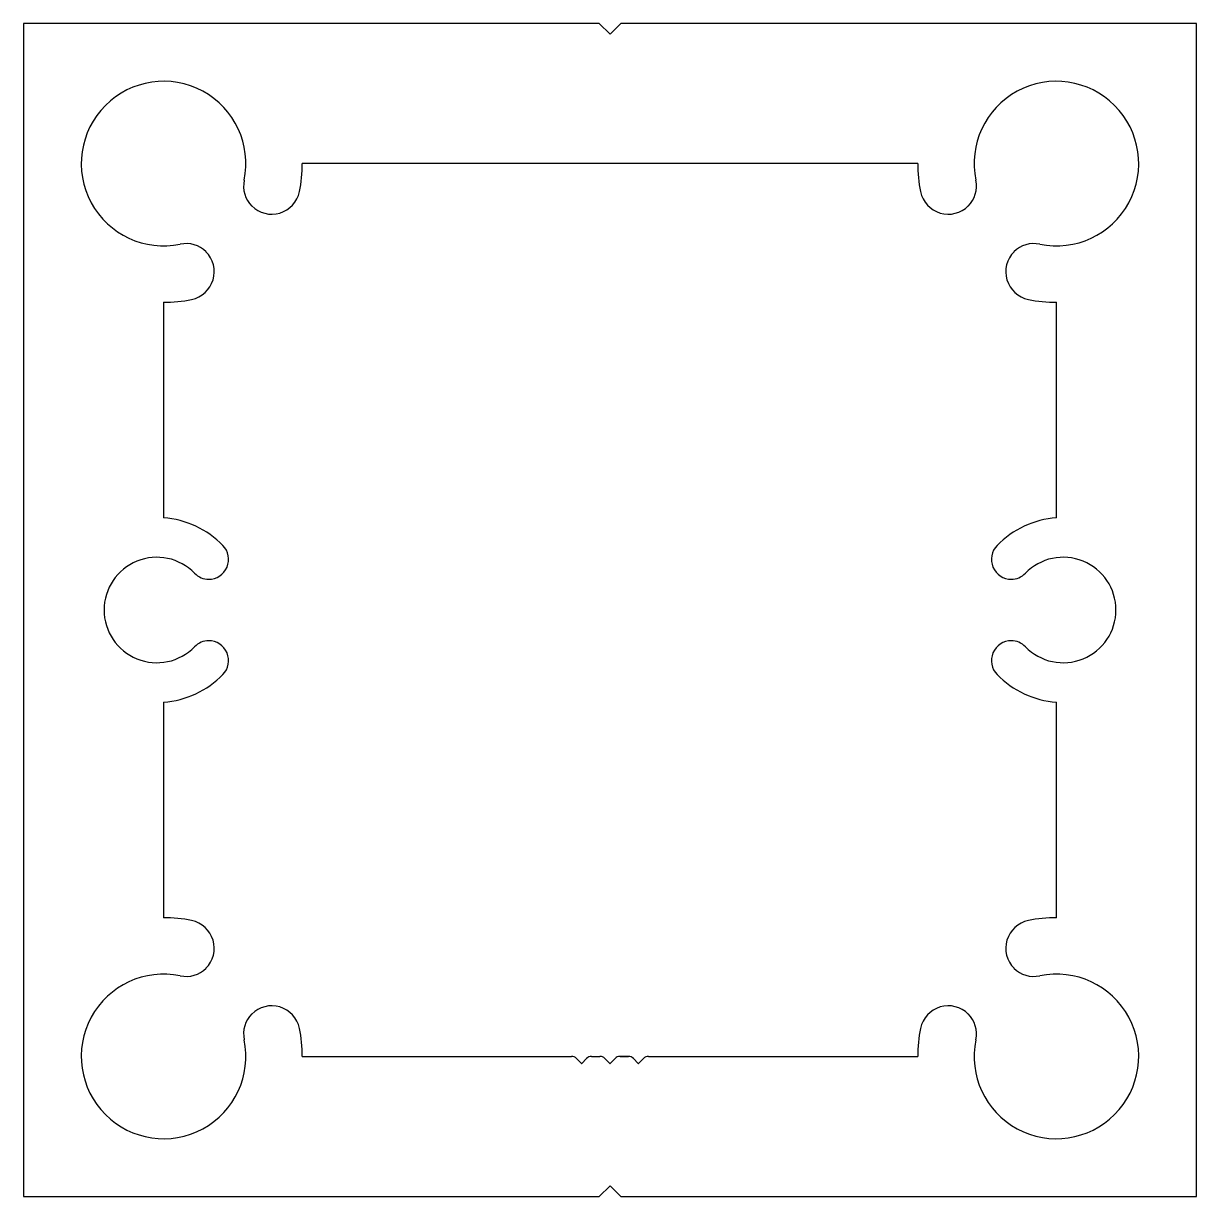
# Model space of a CAD drawing. Header units: inches. Extents: x -20.3 to 21, y 0.3 to 41.5.
import ezdxf

# ---------------------------------------------------------------- set-up
doc = ezdxf.new("R2010")
doc.units = ezdxf.units.IN
doc.header["$MEASUREMENT"] = 0

msp = doc.modelspace()

# ---------------------------------------------------------------- linework, layer by layer
at = {"color": 7}
for p, q in [((-0.023, 41.536), (-20.278, 41.536)), ((-20.278, 41.536), (-20.278, 0.266)), ((0.357, 41.156), (-0.023, 41.536)), ((0.737, 41.536), (0.357, 41.156)), ((20.992, 41.536), (0.737, 41.536)), ((20.992, 0.266), (20.992, 41.536)), ((11.182, 36.606), (-10.468, 36.606)), ((-12.247, 35.117), (-12.243, 35.113)), ((12.956, 35.113), (12.961, 35.117)), ((-13.855, 33.501), (-13.859, 33.505)), ((14.573, 33.505), (14.569, 33.501)), ((-15.348, 31.726), (-15.348, 24.142)), ((16.062, 24.142), (16.062, 31.726)), ((-13.762, 21.981), (-13.755, 21.981)), ((14.469, 21.981), (14.476, 21.981)), ((-13.755, 19.821), (-13.762, 19.821)), ((14.476, 19.821), (14.469, 19.821)), ((-15.348, 17.66), (-15.348, 10.076)), ((16.062, 10.076), (16.062, 17.66)), ((-13.859, 8.297), (-13.855, 8.301)), ((14.569, 8.301), (14.573, 8.297)), ((-12.243, 6.689), (-12.247, 6.685)), ((12.961, 6.685), (12.956, 6.689)), ((-10.468, 5.196), (-0.997, 5.196)), ((-0.997, 5.196), (-0.997, 5.196)), ((-0.997, 5.196), (-0.997, 5.196)), ((-0.997, 5.196), (-0.997, 5.196)), ((-0.82, 5.123), (-0.649, 4.952)), ((-0.638, 4.952), (-0.466, 5.123)), ((-0.29, 5.196), (0.003, 5.196)), ((0.18, 5.123), (0.351, 4.952)), ((0.362, 4.952), (0.534, 5.123)), ((0.71, 5.196), (0.71, 5.196)), ((0.71, 5.196), (1.003, 5.196)), ((1.003, 5.196), (0.71, 5.196)), ((0.71, 5.196), (1.003, 5.196)), ((1.003, 5.196), (0.71, 5.196)), ((0.71, 5.196), (1.003, 5.196)), ((1.18, 5.123), (1.351, 4.952)), ((1.362, 4.952), (1.534, 5.123)), ((1.71, 5.196), (11.182, 5.196)), ((-0.023, 0.266), (0.357, 0.646)), ((0.357, 0.646), (0.737, 0.266)), ((-20.278, 0.266), (-0.023, 0.266)), ((0.737, 0.266), (20.992, 0.266))]:
    msp.add_line(p, q, dxfattribs=at)
for centre, radius, start, end in [((-15.348, 36.606), 2.895, 348.2877, 281.7123), ((16.062, 36.606), 2.895, 258.2877, 191.7123), ((-15.348, 36.606), 4.88, 348.3361, 360), ((16.062, 36.606), 4.88, 180, 191.6639), ((-11.539, 35.816), 0.995, 168.2877, 225), ((12.253, 35.816), 0.995, 315, 11.7123), ((-11.543, 35.821), 0.995, 225, 348.3361), ((12.257, 35.821), 0.995, 191.6639, 315), ((-14.559, 32.797), 0.995, 45, 101.7123), ((-14.563, 32.801), 0.995, 281.6639, 45), ((15.276, 32.801), 0.995, 135, 258.3361), ((15.272, 32.797), 0.995, 78.2877, 135), ((-15.348, 36.606), 4.88, 270, 281.6639), ((16.062, 36.606), 4.88, 258.3361, 270), ((-15.588, 20.901), 3.25, 44.2699, 85.7651), ((16.302, 20.901), 3.25, 94.2349, 135.7301), ((-13.762, 22.681), 0.7, 270, 44.2699), ((14.476, 22.681), 0.7, 135.7301, 270), ((-15.588, 20.901), 1.855, 44.1607, 315.8393), ((16.302, 20.901), 1.855, 224.1607, 135.8393), ((-13.755, 22.681), 0.7, 224.1607, 270), ((14.469, 22.681), 0.7, 270, 315.8393), ((-13.755, 19.121), 0.7, 90, 135.8393), ((-13.762, 19.121), 0.7, 315.7301, 90), ((14.476, 19.121), 0.7, 90, 224.2699), ((14.469, 19.121), 0.7, 44.1607, 90), ((-15.588, 20.901), 3.25, 274.2349, 315.7301), ((16.302, 20.901), 3.25, 224.2699, 265.7651), ((-15.348, 5.196), 4.88, 78.3361, 90), ((-14.563, 9.001), 0.995, 315, 78.3361), ((15.276, 9.001), 0.995, 101.6639, 225), ((16.062, 5.196), 4.88, 90, 101.6639), ((-14.559, 9.005), 0.995, 258.2877, 315), ((15.272, 9.005), 0.995, 225, 281.7123), ((-15.348, 5.196), 2.895, 78.2877, 11.7123), ((16.062, 5.196), 2.895, 168.2877, 101.7123), ((-11.539, 5.986), 0.995, 135, 191.7123), ((-11.543, 5.981), 0.995, 11.6639, 135), ((12.257, 5.981), 0.995, 45, 168.3361), ((12.253, 5.986), 0.995, 348.2877, 45), ((-15.348, 5.196), 4.88, 0, 11.6639), ((16.062, 5.196), 4.88, 168.3361, 180), ((-0.997, 4.946), 0.25, 45, 90), ((-0.29, 4.946), 0.25, 90, 135), ((0.003, 4.946), 0.25, 45, 90), ((0.71, 4.946), 0.25, 90, 135), ((1.003, 4.946), 0.25, 45, 90), ((1.71, 4.946), 0.25, 90, 135), ((-0.643, 4.957), 0.008, 225, 315), ((0.357, 4.957), 0.008, 225, 315), ((1.357, 4.957), 0.008, 225, 315)]:
    msp.add_arc(centre, radius, start, end, dxfattribs=at)

doc.saveas('drawing.dxf')
